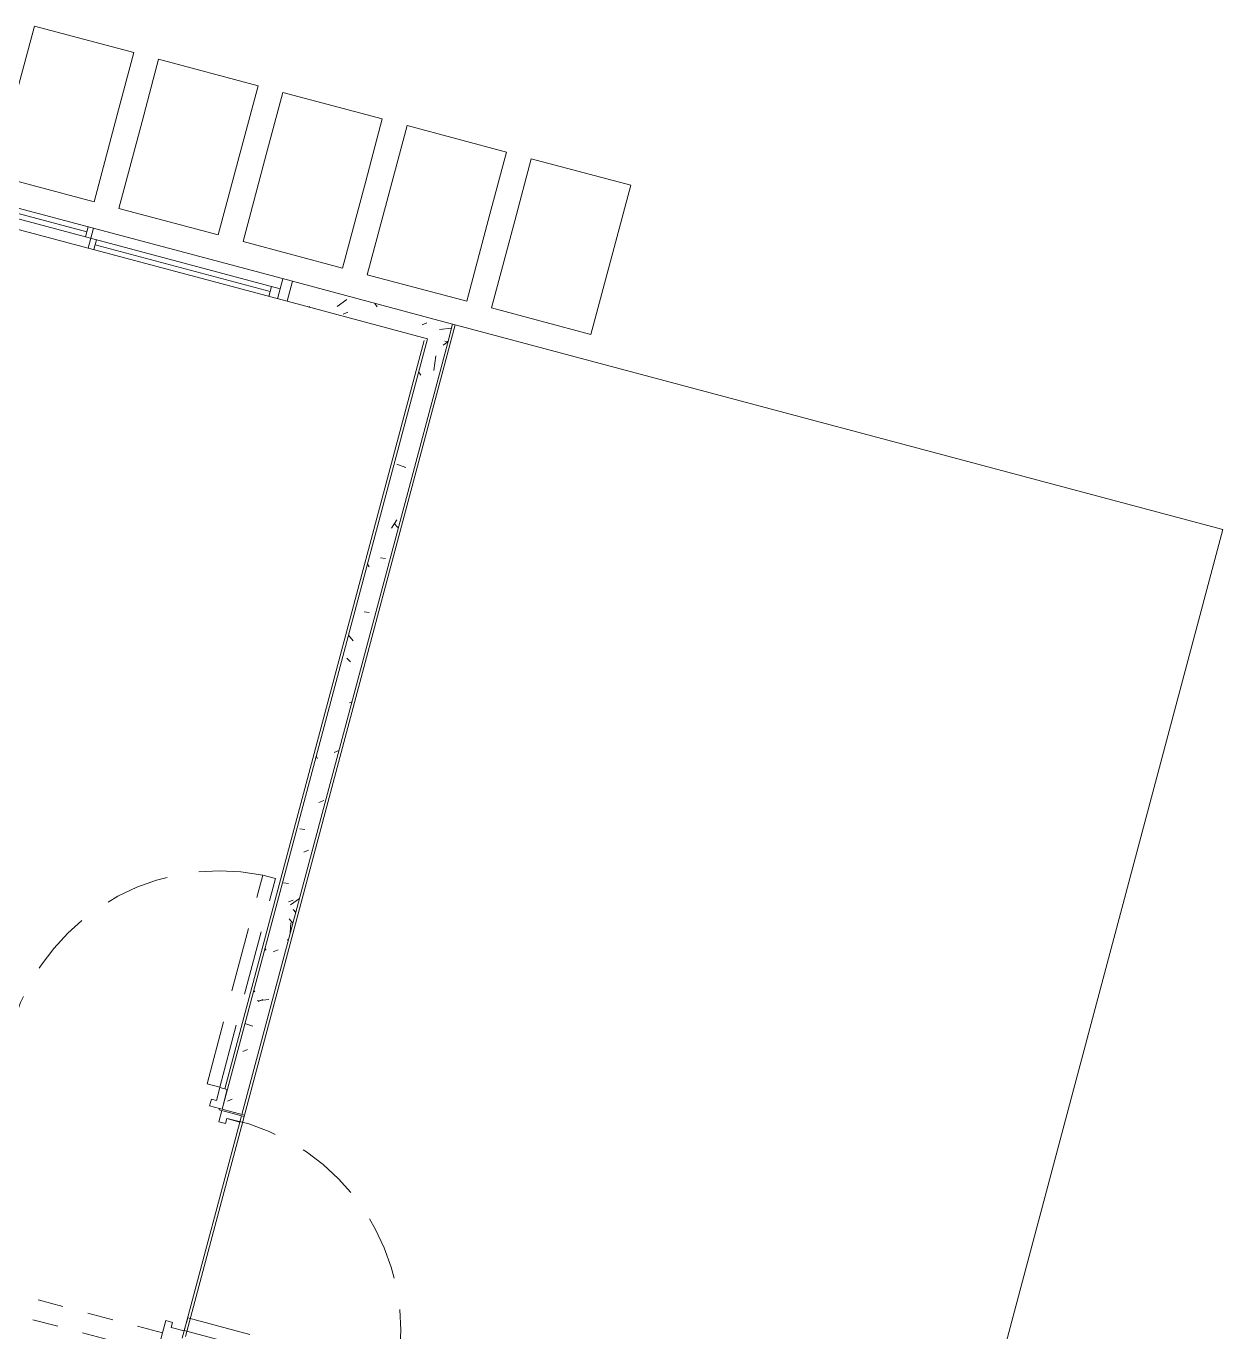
# Model space of a CAD drawing. Header units: metres. Extents: x 689715 to 690980, y 1005284 to 1006835.
# Drawn here: x 690856.08 to 690860.73, y 1005654.71 to 1005659.78 of the extents above; entities that cross this region are included whole.
import ezdxf

# ---------------------------------------------------------------- set-up
doc = ezdxf.new("R2010")
doc.units = ezdxf.units.M
for name, pattern in [('HIDDEN', [0.375, 0.25, -0.125]), ('Overhead', [0.00396875, 0.00238125, -0.0015875]), ('PHANTOM', [2.5, 1.25, -0.25, 0.25, -0.25, 0.25, -0.25])]:
    doc.linetypes.add(name, pattern=pattern)
doc.layers.add('0_NUMERO DE LOTE FASE V', color=3, linetype='Continuous')
for name, color, linetype, lineweight in [('Líneas ocultas', 7, 'HIDDEN', 13), ('Medium Lines', 10, 'Continuous', 18), ('Muros', 7, 'Continuous', 13), ('Overhead', 7, 'Overhead', 13), ('Patrón de corte', 7, 'Continuous', 13), ('Puertas', 7, 'Continuous', 13), ('Suelos', 7, 'Continuous', 9), ('Ventanas', 7, 'Continuous', 13)]:
    doc.layers.add(name, color=color, linetype=linetype, lineweight=lineweight)
pattern_1 = [(140, (365.6615329065826, -24.78183759388048), (0.03836033982117162, 0.4377584771638401), [0.04599999999999998, -0.5029999999999997]), (85, (365.6615329065826, -24.78183759388048), (-0.4580987315439033, -0.08439521406967798), [0.037, -0.402]), (190.451, (365.6645329066087, -24.74583759397501), (-0.4199401312074266, 0.3526758939897785), [0.03899999999999999, -0.4269999999999999]), (136.184, (365.5395329066087, -24.78183759393869), (0.1004214988211119, 0.6506308650644553), [0.06899999999999996, -0.7539999999999996]), (186.636, (365.547532906523, -24.72783759376034), (-0.5938707988951817, 0.5701916118460519), [0.05799999999999999, -0.6409999999999997]), (81.18399999999997, (365.5395329066087, -24.78183759393869), (-0.5936975411065766, 0.5697220635397623), [0.055, -0.6039999999999999]), (111, (365.5705329065677, -24.72083759383531), (0.2457802302535768, 0.3642747293136031), [0.04599999999999999, -0.5029999999999998]), (55.99999999999997, (365.5705329065677, -24.72083759383531), (-0.4415777901075864, 0.1482769546615401), [0.03699999999999998, -0.4019999999999998]), (161.451, (365.5905329065863, -24.690837593982), (-0.1963072483374969, 0.512048302653334), [0.03899999999999999, -0.4269999999999999]), (127.5, (365.6615329065826, -24.78183759388048), (-0.2022933454275577, 0.007375797972208886), [0.02, -0.3769999999999999, 0.02, -0.3879999999999999, -0.4039999999999999]), (127.5, (365.6615329065826, -24.78183759388048), (-0.2022933454275577, 0.007375797972208886), [-0.8059999999999998, 0.02, -0.384]), (97.49999999999997, (365.6615329065826, -24.78183759388048), (-0.2399435114399267, 0.1600503399492727), [0.02, -0.2129999999999999, 0.02, -0.3679999999999999, -0.154]), (97.49999999999997, (365.6615329065826, -24.78183759388048), (-0.2399435114399267, 0.1600503399492727), [-0.6209999999999999, 0.02, -0.134]), (57.49999999999999, (365.6615329065826, -24.91783759393729), (0.01404568388630387, 0.325416223879766), [0.02, -0.132, 0.02, -0.4550000000000001, -0.6309999999999999]), (57.49999999999999, (365.6615329065826, -24.91783759393729), (0.01404568388630387, 0.325416223879766), [-0.6279999999999999, 0.02, -0.6109999999999999]), (47.49999999999995, (365.6615329065826, -24.97883759392425), (-0.0608186051078245, 0.3554815006055005), [0.02, -0.178, 0.02, -0.296, -0.4479999999999998]), (47.49999999999995, (365.6615329065826, -24.97883759392425), (-0.0608186051078245, 0.3554815006055005), [-0.5139999999999999, 0.02, -0.4279999999999999])]

# ---------------------------------------------------------------- blocks, each defined once
blk = doc.blocks.new('Window-Sliding - VENTANA DE 1_60 X 1_20-1540949-PLANO CLAVE _8 CASAS EN HILERA_ - Dependent 1')
at = {"layer": 'Ventanas', "color": 253}
for p, q in [((0.8003658304546724, 0.04), (-0.799634169545327, 0.04)), ((-0.799634169545327, 0.04), (-0.799634169545327, -0.03999999999902364)), ((-0.7996341695453272, 0.04000000000097637), (0.8003658304546725, 0.04000000000097637)), ((-0.7615341697799087, -0.03999999999902364), (-0.7615341697799087, 0.04000000000097637)), ((-0.7615341697799087, 0.04000000000097637), (-0.7615341697799087, -0.03999999999902365)), ((0.7622658304671647, 9.714248738745823e-13), (-0.761534169779909, 9.714248738745823e-13)), ((-0.7266091695452884, 0.04000000000097637), (-0.7266091695452884, 9.714248738745823e-13)), ((-0.02185916954532734, 0.02000000000096879), (-0.7266091695452884, 0.02000000000096879)), ((-0.02185916954532734, 0.04000000000097637), (-0.02185916954532734, 9.714248738745823e-13)), ((0.000365830454672653, 9.714248738745823e-13), (0.000365830454672653, 0.04000000000097637)), ((0.000365830454672653, 9.714248738745823e-13), (0.000365830454672653, -0.03999999999902364)), ((0.02259083045467268, -0.03999999999902364), (0.02259083045467268, 9.714248738745823e-13)), ((0.7273408304547152, -0.03999999999902364), (0.7273408304547152, 9.714248738745823e-13)), ((0.7622658304671647, 0.04000000000097637), (0.7622658304671647, -0.03999999999902365)), ((0.8003658304546724, -0.03999999999902364), (0.8003658304546724, 0.04)), ((-0.799634169545327, -0.03999999999902364), (0.8003658304546724, -0.03999999999902364)), ((-0.7996341695453272, -0.03999999999902364), (0.8003658304546725, -0.03999999999902364)), ((-0.7996341692992297, -0.03999999999902364), (0.800365830455645, -0.03999999999902364)), ((0.02259083045467268, -0.0199999999990375), (0.7273408304547152, -0.0199999999990375))]:
    blk.add_line(p, q, dxfattribs=at)
blk = doc.blocks.new('PV_PUERTA SENCILLA - _90 x 2_18-1752362-PLANO CLAVE _8 CASAS EN HILERA_ - Dependent 1')
at = {"layer": 'Líneas ocultas', "color": 253}
for p, q in [((0.3683286352964649, 0.03999999999999443), (0.3683286352964649, 0.8799999999999943)), ((0.4193286352964649, 0.8799999999999943), (0.3683286352964649, 0.8799999999999943)), ((0.4193286352964649, 0.03999999999999443), (0.4193286352964649, 0.8799999999999943)), ((0.4193286352964649, 0.03999999999999443), (0.3683286352964649, 0.03999999999999443))]:
    blk.add_line(p, q, dxfattribs=at)
blk.add_arc((0.4193286352964647, 0.03999999999997304), 0.841546790142994, 93.47440736753113, 183.4744073675307, dxfattribs=at)
at = {"layer": 'Puertas', "color": 253}
for p, q in [((-0.4500000000000027, -0.05000000000000356), (-0.450000000000003, 0.04999999999999645)), ((-0.4450000000000029, 0.04999999999999647), (-0.450000000000003, 0.04999999999999645)), ((-0.4450000000000029, 0.04999999999999647), (-0.4450000000000027, -0.05000000000000354)), ((-0.4500000000000027, -0.05000000000000356), (-0.4450000000000027, -0.05000000000000354))]:
    blk.add_line(p, q, dxfattribs=at)
at = {"layer": 'Puertas', "color": 9, "lineweight": 9}
for p, q in [((-0.4200000000000045, 0.03999999999999649), (-0.4450000000000032, 0.03999999999999646)), ((-0.4200000000000044, -0.01225000000000943), (-0.4200000000000045, 0.03999999999999649)), ((0.45, 0.03999999999999823), (0.4200000000000014, 0.03999999999999804)), ((0.4200000000000014, 0.03999999999999804), (0.4200000000000016, -0.01225000000000783)), ((-0.445000000000003, -0.04000000000000354), (-0.4000000000000044, -0.04000000000000346)), ((-0.4000000000000044, -0.01225000000000941), (-0.4200000000000044, -0.01225000000000943)), ((-0.4000000000000044, -0.04000000000000346), (-0.4000000000000044, -0.01225000000000941)), ((0.4200000000000016, -0.01225000000000783), (0.4000000000000016, -0.0122500000000079)), ((0.4000000000000016, -0.0122500000000079), (0.4000000000000013, -0.04000000000000183)), ((0.4000000000000013, -0.04000000000000183), (0.4499999999999998, -0.04000000000000187))]:
    blk.add_line(p, q, dxfattribs=at)
blk = doc.blocks.new('PV_PUERTA SENCILLA - _90 x 2_18-1752378-PLANO CLAVE _8 CASAS EN HILERA_ - Dependent 1')
at = {"layer": 'Líneas ocultas', "color": 253}
for p, q in [((0.3683286352964649, 0.03999999999999443), (0.3683286352964649, 0.8799999999999943)), ((0.4193286352964649, 0.8799999999999943), (0.3683286352964649, 0.8799999999999943)), ((0.4193286352964649, 0.03999999999999443), (0.4193286352964649, 0.8799999999999943)), ((0.4193286352964649, 0.03999999999999443), (0.3683286352964649, 0.03999999999999443))]:
    blk.add_line(p, q, dxfattribs=at)
blk.add_arc((0.4193286352964647, 0.03999999999997304), 0.841546790142994, 93.47440736753113, 183.4744073675307, dxfattribs=at)
at = {"layer": 'Puertas', "color": 253}
for p, q in [((-0.4500000000000027, -0.05000000000000356), (-0.450000000000003, 0.04999999999999645)), ((-0.4450000000000029, 0.04999999999999647), (-0.450000000000003, 0.04999999999999645)), ((-0.4450000000000029, 0.04999999999999647), (-0.4450000000000027, -0.05000000000000354)), ((-0.4500000000000027, -0.05000000000000356), (-0.4450000000000027, -0.05000000000000354))]:
    blk.add_line(p, q, dxfattribs=at)
at = {"layer": 'Puertas', "color": 9, "lineweight": 9}
for p, q in [((-0.4200000000000045, 0.03999999999999649), (-0.4450000000000043, 0.03999999999999646)), ((-0.4200000000000044, -0.01225000000000943), (-0.4200000000000045, 0.03999999999999649)), ((0.45, 0.03999999999999823), (0.4200000000000014, 0.03999999999999804)), ((0.4200000000000014, 0.03999999999999804), (0.4200000000000016, -0.01225000000000783)), ((0.45, 0.03999999999999811), (0.45, -0.04000000000000049)), ((0.4499999999999998, -0.04000000000000187), (0.45, 0.03999999999999823)), ((-0.4450000000000042, -0.04000000000000354), (-0.4000000000000044, -0.04000000000000346)), ((-0.4000000000000044, -0.01225000000000941), (-0.4200000000000044, -0.01225000000000943)), ((-0.4000000000000044, -0.04000000000000346), (-0.4000000000000044, -0.01225000000000941)), ((0.4200000000000016, -0.01225000000000783), (0.4000000000000016, -0.0122500000000079)), ((0.4000000000000016, -0.0122500000000079), (0.4000000000000013, -0.04000000000000183)), ((0.4000000000000013, -0.04000000000000183), (0.440051569265505, -0.04000000000000186))]:
    blk.add_line(p, q, dxfattribs=at)
blk = doc.blocks.new('M_Opening-Door - 0_90 x 2_21 m-1018766-PLANO CLAVE _8 CASAS EN HILERA_ - Dependent 1')
at = {"layer": 'Medium Lines', "color": 53}
for p, q in [((-0.4581886567164147, 0.04000000000000224), (-0.4581886567164147, -0.03999999999999618)), ((0.4418113432835851, -0.03999999999999618), (0.4418113432835851, 0.04000000000000224))]:
    blk.add_line(p, q, dxfattribs=at)
at = {"layer": 'Overhead', "color": 253}
for p, q in [((0.4418113432835851, 0.04000000000000224), (-0.4581886567164147, 0.04000000000000224)), ((-0.4581886567164147, -0.03999999999999618), (0.4418113432835851, -0.03999999999999618))]:
    blk.add_line(p, q, dxfattribs=at)
blk = doc.blocks.new('C TRANSFORMADA A B')
at = {"layer": 'Patrón de corte'}
h = blk.add_hatch(dxfattribs=at)
h.set_pattern_fill('HORMIGÓN', color=254, scale=0.9999999999999998, angle=90.00000000000001, style=0, pattern_type=2)
h.set_pattern_definition(pattern_1)
h.paths.add_polyline_path([(273.8838196659926, -13.05999999231426), (273.8038196659181, -13.05999999225605), (273.8038196659181, -13.7050515616429), (273.8838196659926, -13.70505156170111), (273.8838196659926, -13.13999999221414)], flags=0)
h.paths.add_polyline_path([(273.8838196659926, -15.30505156167783), (273.8038196663838, -15.30505156161962), (273.8038196659181, -16.03005139401648), (273.8838196659926, -16.03005139395827), (273.8838196657598, -15.58734440035187)], flags=0)
h = blk.add_hatch(dxfattribs=at)
h.set_pattern_fill('HORMIGÓN', color=254, scale=0.9999999999999998, angle=90.00000000000001, style=0, pattern_type=2)
h.set_pattern_definition(pattern_1)
h.paths.add_polyline_path([(276.9838196660858, -13.05999999231426), (273.8838196659926, -13.05999999231426), (273.8838196659926, -13.13999999221414), (276.9838196660858, -13.13999999221414)], flags=0)
at = {"layer": 'Muros', "color": 253}
for p, q in [((273.803819666151, -13.04999999236315), (276.9838196660858, -13.04999999224674)), ((273.8038196659181, -13.05999999225605), (273.803819666151, -13.04999999236315)), ((273.8038196659181, -13.05999999225605), (273.8038196659181, -13.7050515616429)), ((273.8838196659926, -13.05999999231426), (273.8038196659181, -13.05999999225605)), ((276.9838196660858, -13.05999999231426), (273.8838196659926, -13.05999999231426)), ((276.988819665974, -13.04999999213032), (277.8738196662161, -13.04999999213032)), ((277.8538196661975, -13.05999999248888), (277.0138196661137, -13.05999999225605)), ((273.8838196659926, -13.70505156170111), (273.8838196659926, -13.13999999221414)), ((273.8838196659926, -13.13999999221414), (276.9838196660858, -13.13999999221414)), ((276.9038196660113, -13.14999999233987), (273.8938196662348, -13.14999999233987))]:
    blk.add_line(p, q, dxfattribs=at)
blk.add_lwpolyline([(277.883819665527, -9.959999992453959), (273.8038196659181, -9.959999992453959), (273.803819666151, -13.04999999236315)], dxfattribs=at)
at = {"layer": 'Suelos', "color": 9}
for p, q in [((273.3538196661975, -12.5300513941329), (273.1038196661975, -12.53005139390007)), ((273.1038196661975, -12.53005139390007), (273.1038196661975, -12.93005139386514)), ((273.7038196662907, -12.53005139401648), (273.3538196661975, -12.5300513941329)), ((273.7038196662907, -12.93005139409797), (273.7038196662907, -12.53005139401648)), ((273.1038196661975, -12.93005139386514), (273.3538196661975, -12.93005139409797)), ((273.3538196661975, -12.93005139409797), (273.7038196662907, -12.93005139409797)), ((273.3538196661975, -13.03005139384186), (273.1038196661975, -13.03005139395827)), ((273.1038196661975, -13.03005139395827), (273.1038196661975, -13.43005139409797)), ((273.703819665825, -13.0300513941911), (273.3538196661975, -13.03005139384186)), ((273.7038196662907, -13.43005139398156), (273.703819665825, -13.0300513941911)), ((273.1038196661975, -13.43005139409797), (273.3538196661975, -13.43005139398156)), ((273.3538196661975, -13.43005139398156), (273.7038196662907, -13.43005139398156)), ((273.3538196661975, -13.53005139395827), (273.1038196657319, -13.5300513941329)), ((273.1038196657319, -13.5300513941329), (273.1038196661975, -13.93005139403977)), ((273.7038196662907, -13.53005139424931), (273.3538196661975, -13.53005139395827)), ((273.7038196662907, -13.93005139403977), (273.7038196662907, -13.53005139424931)), ((273.1038196661975, -13.93005139403977), (273.3538196661975, -13.93005139403977)), ((273.3538196661975, -13.93005139403977), (273.7038196662907, -13.93005139403977)), ((273.3538196661975, -14.03005139395827), (273.1038196661975, -14.03005139401648)), ((273.1038196661975, -14.03005139401648), (273.1038196659647, -14.43005139403977)), ((273.7038196662907, -14.03005139390007), (273.3538196661975, -14.03005139395827)), ((273.703819665825, -14.43005139398156), (273.7038196662907, -14.03005139390007)), ((273.1038196659647, -14.43005139403977), (273.3538196661975, -14.43005139403977)), ((273.3538196661975, -14.43005139403977), (273.703819665825, -14.43005139398156)), ((273.3538196661975, -14.53005139401648), (273.1038196661975, -14.53005139401648)), ((273.1038196661975, -14.53005139401648), (273.1038196661975, -14.93005139409797)), ((273.7038196662907, -14.53005139395827), (273.3538196661975, -14.53005139401648)), ((273.7038196662907, -14.93005139398156), (273.7038196662907, -14.53005139395827)), ((273.1038196661975, -14.93005139409797), (273.3538196661975, -14.93005139409797))]:
    blk.add_line(p, q, dxfattribs=at)
at = {"color": 254, "lineweight": 13}
blk.add_blockref('PV_PUERTA SENCILLA - _90 x 2_18-1752362-PLANO CLAVE _8 CASAS EN HILERA_ - Dependent 1', (277.4338196660392, -13.09999999229331), dxfattribs=at)
for name, p, rotation in [('PV_PUERTA SENCILLA - _90 x 2_18-1752378-PLANO CLAVE _8 CASAS EN HILERA_ - Dependent 1', (276.9438196660485, -13.59005156159401), 90.00000000000001), ('M_Opening-Door - 0_90 x 2_21 m-1018766-PLANO CLAVE _8 CASAS EN HILERA_ - Dependent 1', (277.9238196660299, -13.59824021818349), 269.9999999999999), ('Window-Sliding - VENTANA DE 1_60 X 1_20-1540949-PLANO CLAVE _8 CASAS EN HILERA_ - Dependent 1', (273.8438196659554, -14.50468573102262), 269.9999999999999)]:
    blk.add_blockref(name, p, dxfattribs=dict(at, rotation=rotation))
blk = doc.blocks.new('CASTILLAS B BLOQUE 8')
blk.add_blockref('C TRANSFORMADA A B', (0, 5.820766091346741e-11))

msp = doc.modelspace()

# ---------------------------------------------------------------- block references
at = {"layer": '0_NUMERO DE LOTE FASE V', "linetype": 'PHANTOM', "rotation": 255.0660435229903}
msp.add_blockref('CASTILLAS B BLOQUE 8', (690940.9158403926, 1005919.815447902), dxfattribs=at)

doc.saveas('drawing.dxf')
